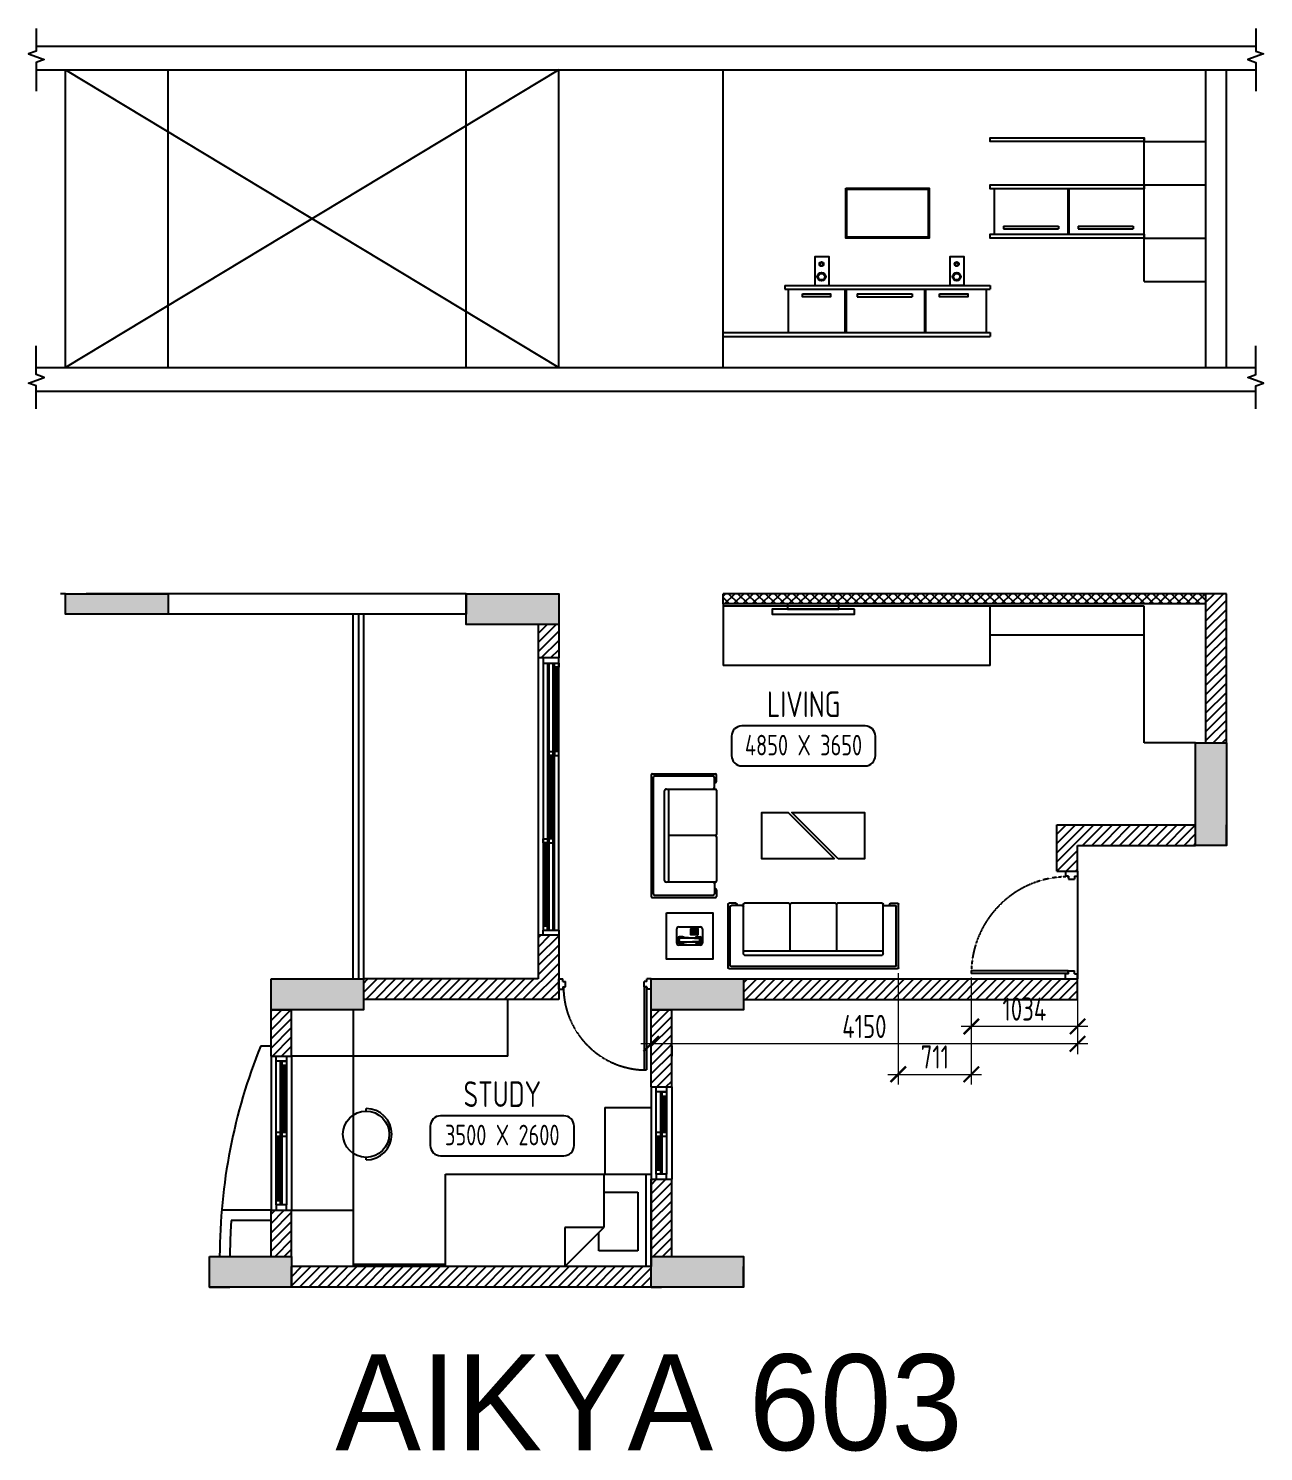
# Model space of a CAD drawing. Header units: millimetres. Extents: x -92307 to 258096, y -47434 to 112633.
# Drawn here: x 34599 to 46620, y 63169 to 77020 of the extents above; entities that cross this region are included whole.
import ezdxf
from ezdxf.enums import TextEntityAlignment as Align

# ---------------------------------------------------------------- set-up
doc = ezdxf.new("R2010")
doc.units = ezdxf.units.MM
doc.header["$LTSCALE"] = 10
doc.header["$PDMODE"] = 35
doc.header["$PDSIZE"] = 500
doc.linetypes.add('DASHED', pattern=[19.05, 12.7, -6.35])
doc.linetypes.add('HIDDEN', pattern=[9.525, 6.35, -3.175])
for name, color, linetype in [('A--BLOCKWALL-1', 9, 'Continuous'), ('A--BLOCKWALL-2', 2, 'Continuous'), ('A--BLOCKWALL-3', 3, 'Continuous'), ('A--BLOCKWALL-HATCH', 8, 'Continuous'), ('A--CONCRETE-HID', 9, 'HIDDEN'), ('A--DOWN', 34, 'Continuous'), ('A--FURNITURE-0', 253, 'Continuous'), ('A--GLAZING-0', 181, 'Continuous'), ('A--HANDRAIL-1', 9, 'Continuous'), ('A--HATCH-1', 8, 'Continuous'), ('A--SPACENUMBER', 2, 'Continuous'), ('A--SPACENUMBER-1', 8, 'Continuous'), ('A--SPACEREF', 3, 'Continuous'), ('A--Stucture', 9, 'Continuous'), ('A--TILING-1', 8, 'Continuous'), ('Typical floor Column Centre line$0$X-3rd Floor Column$0$A--COL250', 250, 'Continuous'), ('Typical floor Column Centre line$0$X-3rd Floor Column$0$A--CONCRETE-4', 4, 'Continuous')]:
    doc.layers.add(name, color=color, linetype=linetype)
doc.styles.add('ISO', font='isocp2.shx', dxfattribs={"width": 0.8})
doc.dimstyles.new('A-DIM-100', dxfattribs={"dimscale": 100, "dimtxt": 2.25, "dimasz": 1.5, "dimexe": 1, "dimexo": 0.5, "dimgap": 0, "dimtad": 0, "dimdec": 0, "dimzin": 12, "dimdsep": 46, "dimtxsty": 'ISO', "dimblk": 'ARCHTICK', "dimcen": 1, "dimdle": 1, "dimclrd": 8, "dimclre": 8, "dimclrt": 256, "dimadec": 0, "dimazin": 3, "dimtfac": 1, "dimtdec": 0, "dimtmove": 1, "dimatfit": 2, "dimfxl": 1, "dimtvp": 0.75, "dimtolj": 1, "dimtzin": 12, "dimlwd": 18, "dimlwe": 18, "dimarcsym": 0})
pattern_1 = [(45, (49659.603, 64618.19), (-44.90128, 44.90128), [])]

# ---------------------------------------------------------------- blocks, each defined once
blk = doc.blocks.new('A$C542B73FF')
at = {"layer": 'A--FURNITURE-0'}
for points in [[(-400, 50), (400, 50), (400, 100), (-400, 100)], [(-250, 0), (250, 0), (250, 50), (-250, 50)]]:
    blk.add_lwpolyline(points, close=True, dxfattribs=at)
blk = doc.blocks.new('A$C142A61D3')
at = {"linetype": 'Continuous'}
for p, q in [((-2000, -450), (-2000, 450)), ((-2000, 450), (0, 450)), ((-460, 450), (-460, -70)), ((-50, 450), (-50, -450)), ((0, 450), (0, -450)), ((-460, 275), (-130, 275)), ((-130, 275), (-130, -295)), ((-840, -450), (-460, -70)), ((-840, -70), (-840, -450)), ((-460, -70), (-840, -70)), ((-510, -295), (-510, -120)), ((-130, -295), (-510, -295)), ((0, -450), (-2000, -450))]:
    blk.add_line(p, q, dxfattribs=at)
blk = doc.blocks.new('A$C59C96D1E')
at = {"linetype": 'Continuous'}
for p, q in [((-2.74, 0), (2.74, 0)), ((-3.49, -9.09), (-3.49, -0.75)), ((-2.75, -0.99), (-2.75, -2.2)), ((-2.26, -1.48), (-2.26, -8.35)), ((-0.79, -0.49), (-2.25, -0.49)), ((-1.76, -0.98), (-1.28, -0.98)), ((-0.78, -8.35), (-0.78, -1.48)), ((-0.29, -2.2), (-0.29, -0.99)), ((3.49, -0.75), (3.49, -9.09)), ((-2.75, -8.84), (-2.75, -7.63)), ((2.74, -9.84), (-2.74, -9.84)), ((-0.79, -9.34), (-2.25, -9.34)), ((-1.76, -8.85), (-1.28, -8.85)), ((-0.29, -7.63), (-0.29, -8.84))]:
    blk.add_line(p, q, dxfattribs=at)
for points in [[(0.45, -5.87), (0.45, -5.37), (0.95, -5.37), (0.95, -5.87)], [(1.05, -5.87), (1.05, -5.37), (1.55, -5.37), (1.55, -5.87)], [(1.64, -5.87), (1.64, -5.37), (2.14, -5.37), (2.14, -5.87)], [(2.24, -5.87), (2.24, -5.37), (2.74, -5.37), (2.74, -5.87)], [(0.45, -6.47), (0.45, -5.97), (0.95, -5.97), (0.95, -6.47)], [(0.45, -7.06), (0.45, -6.56), (0.95, -6.56), (0.95, -7.06)], [(0.45, -7.66), (0.45, -7.16), (0.95, -7.16), (0.95, -7.66)], [(0.45, -8.26), (0.95, -8.26), (0.95, -7.76), (0.45, -7.76)], [(1.05, -6.47), (1.05, -5.97), (1.55, -5.97), (1.55, -6.47)], [(1.05, -7.06), (1.05, -6.56), (1.55, -6.56), (1.55, -7.06)], [(1.05, -7.66), (1.05, -7.16), (1.55, -7.16), (1.55, -7.66)], [(1.05, -8.26), (1.55, -8.26), (1.55, -7.76), (1.05, -7.76)], [(1.64, -6.47), (1.64, -5.97), (2.14, -5.97), (2.14, -6.47)], [(1.64, -7.06), (1.64, -6.56), (2.14, -6.56), (2.14, -7.06)], [(1.64, -7.66), (1.64, -7.16), (2.14, -7.16), (2.14, -7.66)], [(1.64, -8.26), (2.14, -8.26), (2.14, -7.76), (1.64, -7.76)], [(2.24, -6.47), (2.24, -5.97), (2.74, -5.97), (2.74, -6.47)], [(2.24, -7.06), (2.24, -6.56), (2.74, -6.56), (2.74, -7.06)], [(2.24, -7.66), (2.24, -7.16), (2.74, -7.16), (2.74, -7.66)], [(2.24, -8.26), (2.74, -8.26), (2.74, -7.76), (2.24, -7.76)]]:
    blk.add_lwpolyline(points, close=True)
for centre, radius, start, end in [((-2.74, -0.75), 0.75, 90, 180), ((2.74, -0.75), 0.75, 0, 90), ((-2.25, -0.99), 0.5, 90, 180), ((-2.25, -2.2), 0.5, 180, 270), ((-1.76, -1.48), 0.5, 90, 180), ((-1.28, -1.48), 0.5, 0, 90), ((-0.79, -0.99), 0.5, 0, 90), ((-0.79, -2.2), 0.5, 270, 0), ((-2.74, -9.09), 0.75, 180, 270), ((-2.25, -7.63), 0.5, 90, 180), ((-2.25, -8.84), 0.5, 180, 270), ((-1.76, -8.35), 0.5, 180, 270), ((-1.28, -8.35), 0.5, 270, 0), ((-0.79, -7.63), 0.5, 0, 90), ((-0.79, -8.84), 0.5, 270, 0), ((2.74, -9.09), 0.75, 270, 0)]:
    blk.add_arc(centre, radius, start, end, dxfattribs=at)
for centre, start, end in [((-30.22, -7.51), 358.28, 10.8919), ((27.18, -7.51), 169.1081, 181.72)]:
    blk.add_arc(centre, 27.97, start, end)
blk = doc.blocks.new('A$C6B576318')
at = {"layer": 'A--FURNITURE-0'}
for p, q in [((-975, 13), (-975, 736)), ((-888, 749), (-963, 749)), ((-950, 38), (-950, 711)), ((-813, 724), (-938, 724)), ((-875, 724), (-875, 736)), ((-800, 711), (-800, 736)), ((-800, 175), (-800, 711)), ((-788, 749), (-279, 749)), ((-267, 736), (-267, 200)), ((-254, 749), (254, 749)), ((267, 736), (267, 200)), ((279, 749), (788, 749)), ((800, 711), (800, 736)), ((800, 175), (800, 711)), ((813, 724), (938, 724)), ((875, 724), (875, 736)), ((888, 749), (963, 749)), ((950, 38), (950, 711)), ((975, 13), (975, 736)), ((-800, 200), (800, 200)), ((-963, 0), (963, 0)), ((-938, 25), (938, 25)), ((-775, 150), (775, 150))]:
    blk.add_line(p, q, dxfattribs=at)
for centre, radius, start, end in [((-963, 736), 12.5, 90, 180), ((-938, 711), 12.5, 90, 180), ((-888, 736), 12.5, 0, 90), ((-813, 711), 12.5, 0, 90), ((-788, 736), 12.5, 90, 180), ((-279, 736), 12.5, 0, 90), ((-254, 736), 12.5, 90, 180), ((254, 736), 12.5, 0, 90), ((279, 736), 12.5, 90, 180), ((788, 736), 12.5, 0, 90), ((813, 711), 12.5, 90, 180), ((888, 736), 12.5, 90, 180), ((938, 711), 12.5, 0, 90), ((963, 736), 12.5, 0, 90), ((-775, 175), 25, 180, 270), ((775, 175), 25, 270, 0), ((-963, 13), 12.5, 180, 270), ((-938, 38), 12.5, 180, 270), ((938, 38), 12.5, 270, 0), ((963, 13), 12.5, 270, 0)]:
    blk.add_arc(centre, radius, start, end, dxfattribs=at)
blk = doc.blocks.new('A$C337B3EF4')
for p, q in [((0, 225), (0, 250)), ((0, -250), (0, -225))]:
    blk.add_line(p, q)
blk.add_circle((0, 0), 225)
blk.add_arc((0, 0), 250, 270, 90)
blk = doc.blocks.new('A$C722A6C0C')
at = {"layer": 'A--DOWN'}
for p, q in [((0, -1450), (0, -50)), ((43, -1450), (43, -50)), ((57, -1450), (57, -93)), ((100, -50), (100, -1450))]:
    blk.add_line(p, q, dxfattribs=at)
for points in [[(100, -50), (0, -50), (0, 0), (100, 0)], [(100, -93), (57, -93), (57, -50), (100, -50)], [(43, -784), (0, -784), (0, -741), (43, -741)], [(100, -784), (57, -784), (57, -741), (100, -741)], [(43, -1450), (0, -1450), (0, -1407), (43, -1407)], [(100, -1450), (0, -1450), (0, -1500), (100, -1500)]]:
    blk.add_lwpolyline(points, close=True, dxfattribs=at)
at = {"layer": 'A--GLAZING-0'}
for p, q in [((72, -93), (72, -741)), ((86, -93), (86, -741)), ((14, -784), (14, -1407)), ((28, -784), (28, -1407))]:
    blk.add_line(p, q, dxfattribs=at)
blk = doc.blocks.new('A$C34D21E7E')
at = {"layer": 'A--DOWN'}
for p, q in [((-150, 2450), (-150, -150)), ((-110, 2450), (-110, -150)), ((-95, 2450), (-95, -150)), ((-55, -150), (-55, 2450)), ((-40, -150), (-40, 2450)), ((0, -150), (0, 2450))]:
    blk.add_line(p, q, dxfattribs=at)
for points in [[(-150, 2450), (0, 2450), (0, 2500), (-150, 2500)], [(-40, 2450), (0, 2450), (0, 2410), (-40, 2410)], [(-95, 1590), (-55, 1590), (-55, 1550), (-95, 1550)], [(-40, 1550), (0, 1550), (0, 1590), (-40, 1590)], [(-150, 740), (-110, 740), (-110, 700), (-150, 700)], [(-95, 700), (-55, 700), (-55, 740), (-95, 740)], [(-150, -150), (-110, -150), (-110, -110), (-150, -110)], [(-150, -150), (0, -150), (0, -200), (-150, -200)]]:
    blk.add_lwpolyline(points, close=True, dxfattribs=at)
at = {"layer": 'A--GLAZING-0'}
for p, q in [((-25, 1590), (-25, 2410)), ((-15, 1590), (-15, 2410)), ((-80, 740), (-80, 1550)), ((-70, 740), (-70, 1550)), ((-135, -110), (-135, 700)), ((-125, -110), (-125, 700))]:
    blk.add_line(p, q, dxfattribs=at)
blk = doc.blocks.new('A$C1CBF2325')
at = {"layer": 'A--DOWN'}
for p, q in [((100, 0), (0, 0)), ((0, 0), (0, -42)), ((100, 0), (100, -42)), ((25, -42), (0, -42)), ((25, -42), (25, -67)), ((75, -67), (25, -67)), ((75, -42), (75, -67)), ((75, -42), (100, -42)), ((79, -46), (79, -67)), ((79, -46), (886, -46)), ((79, -67), (886, -67)), ((886, -67), (886, -46)), ((25, -858), (0, -858)), ((0, -900), (0, -858)), ((100, -900), (0, -900)), ((75, -833), (25, -833)), ((25, -858), (25, -833)), ((75, -858), (75, -833)), ((75, -858), (100, -858)), ((100, -900), (100, -858))]:
    blk.add_line(p, q, dxfattribs=at)
at = {"layer": 'A--DOWN', "color": 8, "linetype": 'DASHED', "ltscale": 0.005}
blk.add_arc((79, -46), 807, 269.7319, 358.5291, dxfattribs=at)
blk = doc.blocks.new('A$C35654C4B')
at = {"layer": 'A--BLOCKWALL-1'}
for p, q in [((-900, 200), (0, 200)), ((-900, 0), (0, 0))]:
    blk.add_line(p, q, dxfattribs=at)
at = {"layer": 'A--DOWN'}
for p, q in [((-50, 150), (-850, 150)), ((-50, 107), (-850, 107)), ((-850, 50), (-50, 50)), ((-50, 93), (-807, 93))]:
    blk.add_line(p, q, dxfattribs=at)
for points in [[(-850, 50), (-850, 150), (-900, 150), (-900, 50)], [(-416, 107), (-416, 150), (-459, 150), (-459, 107)], [(-50, 107), (-50, 150), (-93, 150), (-93, 107)], [(-50, 50), (-50, 150), (0, 150), (0, 50)], [(-807, 50), (-807, 93), (-850, 93), (-850, 50)], [(-416, 50), (-416, 93), (-459, 93), (-459, 50)]]:
    blk.add_lwpolyline(points, close=True, dxfattribs=at)
at = {"layer": 'A--GLAZING-0'}
for p, q in [((-807, 78), (-459, 78)), ((-807, 64), (-459, 64)), ((-416, 136), (-93, 136)), ((-416, 122), (-93, 122))]:
    blk.add_line(p, q, dxfattribs=at)
blk = doc.blocks.new('SPACE')
at = {"layer": 'A--SPACENUMBER-1'}
blk.add_lwpolyline([(-600, 0), (600, 0, 0.414213562), (700, 100), (700, 288.5, 0.414213562), (600, 388.5), (-600, 388.5, 0.414213562), (-700, 288.5), (-700, 100, 0.414213562), (-600, 0, -0.052514465)], format="xyb", dxfattribs=at)
at = {"layer": 'A--SPACENUMBER', "style": 'ISO', "width": 0.8, "flags": 4}
blk.add_attdef('01', text='', height=250, dxfattribs=at).set_placement((0.455, 202.41), align=Align.MIDDLE)
at = {"layer": 'A--SPACEREF', "style": 'ISO', "width": 0.8, "flags": 4}
blk.add_attdef('S', text='', height=300, dxfattribs=at).set_placement((1.35, 474.975), align=Align.CENTER)
blk = doc.blocks.new('_ArchTick')
at = {"color": 0, "const_width": 0.15}
blk.add_lwpolyline([(-0.5, -0.5), (0.5, 0.5)], dxfattribs=at)
blk = doc.blocks.new('*D381')
at = {"color": 8, "lineweight": 18}
for p, q in [((40660, 67718), (40660, 67037)), ((44810, 67718), (44810, 67037)), ((44910, 67137), (40560, 67137))]:
    blk.add_line(p, q, dxfattribs=at)
at = {"layer": 'Defpoints', "color": 0}
for p in [(40660, 67768), (44810, 67768), (40660, 67137)]:
    blk.add_point(p, dxfattribs=at)
at = {"color": 8, "lineweight": 18, "xscale": 150, "yscale": 150, "zscale": 150, "rotation": 180}
blk.add_blockref('_ArchTick', (40660, 67137), dxfattribs=at)
at = {"color": 8, "lineweight": 18, "xscale": 150, "yscale": 150, "zscale": 150}
blk.add_blockref('_ArchTick', (44810, 67137), dxfattribs=at)
at = {"insert": (42735, 67306), "char_height": 225, "attachment_point": 5, "style": 'ISO'}
blk.add_mtext('\\A1;4150', dxfattribs=at)
blk = doc.blocks.new('*D382')
at = {"color": 8, "lineweight": 18}
for p, q in [((43776, 67767), (43776, 67206)), ((44810, 67767), (44810, 67206)), ((44910, 67306), (43676, 67306))]:
    blk.add_line(p, q, dxfattribs=at)
at = {"layer": 'Defpoints', "color": 0}
for p in [(43776, 67817), (44810, 67817), (43776, 67306)]:
    blk.add_point(p, dxfattribs=at)
at = {"color": 8, "lineweight": 18, "xscale": 150, "yscale": 150, "zscale": 150, "rotation": 180}
blk.add_blockref('_ArchTick', (43776, 67306), dxfattribs=at)
at = {"color": 8, "lineweight": 18, "xscale": 150, "yscale": 150, "zscale": 150}
blk.add_blockref('_ArchTick', (44810, 67306), dxfattribs=at)
at = {"insert": (44293, 67475), "char_height": 225, "attachment_point": 5, "style": 'ISO'}
blk.add_mtext('\\A1;1034', dxfattribs=at)
blk = doc.blocks.new('*D383')
at = {"color": 8, "lineweight": 18}
for p, q in [((43065, 67824), (43065, 66740)), ((43776, 67784), (43776, 66740)), ((42965, 66840), (43876, 66840))]:
    blk.add_line(p, q, dxfattribs=at)
at = {"layer": 'Defpoints', "color": 0}
for p in [(43065, 67874), (43776, 67834), (43776, 66840)]:
    blk.add_point(p, dxfattribs=at)
at = {"color": 8, "lineweight": 18, "xscale": 150, "yscale": 150, "zscale": 150, "rotation": 180}
blk.add_blockref('_ArchTick', (43065, 66840), dxfattribs=at)
at = {"color": 8, "lineweight": 18, "xscale": 150, "yscale": 150, "zscale": 150}
blk.add_blockref('_ArchTick', (43776, 66840), dxfattribs=at)
at = {"insert": (43421, 67009), "char_height": 225, "attachment_point": 5, "style": 'ISO'}
blk.add_mtext('\\A1;711', dxfattribs=at)
blk = doc.blocks.new('A$C64853205')
at = {"layer": 'A--FURNITURE-0'}
for p, q in [((-708, 13), (-708, 736)), ((-621, 749), (-696, 749)), ((-683, 38), (-683, 711)), ((-546, 724), (-671, 724)), ((-608, 724), (-608, 736)), ((-533, 711), (-533, 736)), ((-533, 175), (-533, 711)), ((-521, 749), (-12, 749)), ((0, 736), (0, 200)), ((13, 749), (521, 749)), ((533, 736), (533, 175)), ((546, 724), (671, 724)), ((608, 724), (608, 736)), ((621, 749), (696, 749)), ((683, 38), (683, 711)), ((708, 13), (708, 736)), ((-533, 200), (533, 200)), ((-696, 0), (696, 0)), ((-671, 25), (671, 25)), ((-508, 150), (508, 150))]:
    blk.add_line(p, q, dxfattribs=at)
for centre, radius, start, end in [((-696, 736), 12.5, 90, 180), ((-671, 711), 12.5, 90, 180), ((-621, 736), 12.5, 0, 90), ((-546, 711), 12.5, 0, 90), ((-521, 736), 12.5, 90, 180), ((-12, 736), 12.5, 0, 90), ((13, 736), 12.5, 90, 180), ((521, 736), 12.5, 0, 90), ((546, 711), 12.5, 90, 180), ((621, 736), 12.5, 90, 180), ((671, 711), 12.5, 0, 90), ((696, 736), 12.5, 0, 90), ((-508, 175), 25, 180, 270), ((508, 175), 25, 270, 0), ((-696, 13), 12.5, 180, 270), ((-671, 38), 12.5, 180, 270), ((671, 38), 12.5, 270, 0), ((696, 13), 12.5, 270, 0)]:
    blk.add_arc(centre, radius, start, end, dxfattribs=at)

msp = doc.modelspace()

# ---------------------------------------------------------------- hatches: boundary and pattern name
at = {"layer": 'A--BLOCKWALL-HATCH'}
h = msp.add_hatch(dxfattribs=at)
h.set_pattern_fill('ANSI37', color=256, scale=20, style=0)
h.set_pattern_definition([(45, (49659.603, 64618.19), (-44.90128, 44.90128), []), (135, (49659.603, 64618.19), (-44.90128, -44.90128), [])])
h.paths.add_polyline_path([(46059.6, 71518.2), (41359.6, 71518.2), (41359.6, 71418.2), (46059.6, 71418.2)])
at = {"layer": 'A--HATCH-1'}
h = msp.add_hatch(dxfattribs=at)
h.set_pattern_fill('ANSI31', color=256, scale=20, style=0)
h.set_pattern_definition(pattern_1)
h.paths.add_polyline_path([(46259.6, 71518.2), (46059.6, 71518.2), (46059.6, 70068.2), (46259.6, 70068.2)])
h = msp.add_hatch(dxfattribs=at)
h.set_pattern_fill('ANSI31', color=256, scale=20, style=0)
h.set_pattern_definition(pattern_1)
h.paths.add_polyline_path([(39759.6, 71218.2), (39559.6, 71218.2), (39559.6, 70893.2), (39759.6, 70893.2)])
h = msp.add_hatch(dxfattribs=at)
h.set_pattern_fill('ANSI31', color=256, scale=20, style=0)
h.set_pattern_definition(pattern_1)
h.paths.add_polyline_path([(45959.6, 69068.2), (45959.6, 69268.2), (44609.6, 69268.2), (44609.6, 68818.2), (44809.6, 68818.2), (44809.6, 69068.2)])
h = msp.add_hatch(dxfattribs=at)
h.set_pattern_fill('ANSI31', color=256, scale=20, style=0)
h.set_pattern_definition(pattern_1)
h.paths.add_polyline_path([(37859.6, 67768.2), (37859.6, 67568.2), (39759.6, 67568.2), (39759.6, 68193.2), (39559.6, 68193.2), (39559.6, 67768.2)])
h = msp.add_hatch(dxfattribs=at)
h.set_pattern_fill('ANSI31', color=256, scale=20, style=0)
h.set_pattern_definition([(45, (49659.603, 121718.19), (-44.90128, 44.90128), [])])
h.paths.add_polyline_path([(41559.6, 67568.2), (44809.6, 67568.2), (44809.6, 67768.2), (41559.6, 67768.2)])
h = msp.add_hatch(dxfattribs=at)
h.set_pattern_fill('ANSI31', color=256, scale=20, style=0)
h.set_pattern_definition(pattern_1)
h.paths.add_polyline_path([(37159.6, 67018.2), (37159.6, 67468.2), (36959.6, 67468.2), (36959.6, 67018.2)])
h = msp.add_hatch(dxfattribs=at)
h.set_pattern_fill('ANSI31', color=256, scale=20, style=0)
h.set_pattern_definition(pattern_1)
h.paths.add_polyline_path([(40859.6, 66718.2), (40859.6, 67468.2), (40659.6, 67468.2), (40659.6, 66718.2)])
h = msp.add_hatch(dxfattribs=at)
h.set_pattern_fill('ANSI31', color=256, scale=20, style=0)
h.set_pattern_definition(pattern_1)
h.paths.add_polyline_path([(40859.6, 65068.2), (40859.6, 65818.2), (40659.6, 65818.2), (40659.6, 65068.2)])
h = msp.add_hatch(dxfattribs=at)
h.set_pattern_fill('ANSI31', color=256, scale=20, style=0)
h.set_pattern_definition(pattern_1)
h.paths.add_polyline_path([(37159.6, 65068.2), (37159.6, 65518.2), (36959.6, 65518.2), (36959.6, 65068.2)])
h = msp.add_hatch(dxfattribs=at)
h.set_pattern_fill('ANSI31', color=256, scale=20, style=0)
h.set_pattern_definition(pattern_1)
h.paths.add_polyline_path([(40659.6, 64968.2), (37159.6, 64968.2), (37159.6, 64768.2), (40659.6, 64768.2)])
at = {"layer": 'Typical floor Column Centre line$0$X-3rd Floor Column$0$A--COL250'}
h = msp.add_hatch(color=256, dxfattribs=at)
h.dxf.hatch_style = 1
h.paths.add_polyline_path([(34959.6, 71518.2), (35959.6, 71518.2), (35959.6, 71318.2), (34959.6, 71318.2)])
h = msp.add_hatch(color=256, dxfattribs=at)
h.dxf.hatch_style = 1
h.paths.add_polyline_path([(38859.6, 71518.2), (39759.6, 71518.2), (39759.6, 71218.2), (38859.6, 71218.2)])
h = msp.add_hatch(color=256, dxfattribs=at)
h.dxf.hatch_style = 1
h.paths.add_polyline_path([(45959.6, 69068.2), (45959.6, 70068.2), (46259.6, 70068.2), (46259.6, 69068.2)])
h = msp.add_hatch(color=256, dxfattribs=at)
h.dxf.hatch_style = 1
h.paths.add_polyline_path([(36959.6, 67768.2), (37859.6, 67768.2), (37859.6, 67468.2), (36959.6, 67468.2)])
h = msp.add_hatch(color=256, dxfattribs=at)
h.dxf.hatch_style = 1
h.paths.add_polyline_path([(40659.6, 67768.2), (41559.6, 67768.2), (41559.6, 67468.2), (40659.6, 67468.2)])
h = msp.add_hatch(color=256, dxfattribs=at)
h.dxf.hatch_style = 1
h.paths.add_polyline_path([(36359.6, 65068.2), (37159.6, 65068.2), (37159.6, 64768.2), (36359.6, 64768.2)])
h = msp.add_hatch(color=256, dxfattribs=at)
h.dxf.hatch_style = 1
h.paths.add_polyline_path([(40659.6, 65068.2), (41559.6, 65068.2), (41559.6, 64768.2), (40659.6, 64768.2)])

# ---------------------------------------------------------------- linework, layer by layer
for p, q in [((34674.5, 76846.1), (46544.7, 76846.1)), ((34674.5, 76617.5), (46544.7, 76617.5)), ((34959.6, 73721.5), (34959.6, 76617.5)), ((34959.6, 76617.5), (39759.6, 73721.5)), ((39759.6, 76617.5), (34959.6, 73721.5)), ((35959.6, 73721.5), (35959.6, 76617.5)), ((38859.6, 73721.5), (38859.6, 76617.5)), ((39759.6, 73721.5), (39759.6, 76617.5)), ((41359.6, 73721.5), (41359.6, 76617.5)), ((46059.6, 73721.5), (46059.6, 76617.5)), ((46259.6, 73721.5), (46259.6, 76617.5)), ((45459.6, 74557.5), (45459.6, 75956.5)), ((45459.6, 75918.5), (46059.6, 75918.5)), ((45459.6, 75496.5), (46059.6, 75496.5)), ((43997.6, 75458.5), (43997.6, 75017.5)), ((44714.6, 75458.5), (44714.6, 75017.5)), ((44724.6, 75458.5), (44724.6, 75017.5)), ((44089.8, 75096.1), (44623.6, 75096.1)), ((44089.8, 75096.1), (44089.8, 75068.1)), ((44623.6, 75096.1), (44623.6, 75068.1)), ((44816.8, 75096.1), (45350.6, 75096.1)), ((44816.8, 75096.1), (44816.8, 75068.1)), ((45350.6, 75096.1), (45350.6, 75068.1)), ((44089.8, 75068.1), (44623.6, 75068.1)), ((44816.8, 75068.1), (45350.6, 75068.1)), ((45459.6, 74979.5), (46059.6, 74979.5)), ((45459.6, 74557.5), (46059.6, 74557.5)), ((41959.6, 74519.5), (43959.6, 74519.5)), ((41959.6, 74519.5), (41959.6, 74481.5)), ((41959.6, 74481.5), (43959.6, 74481.5)), ((41997.6, 74059.5), (41997.6, 74481.5)), ((42549.6, 74059.5), (42549.6, 74481.5)), ((42559.6, 74059.5), (42559.6, 74481.5)), ((42665.2, 74436.8), (43199.1, 74436.8)), ((42665.2, 74436.8), (42665.2, 74408.8)), ((42665.2, 74408.8), (43199.1, 74408.8)), ((43199.1, 74436.8), (43199.1, 74408.8)), ((43321.6, 74481.5), (43321.6, 74059.5)), ((43331.6, 74481.5), (43331.6, 74059.5)), ((43921.6, 74481.5), (43921.6, 74059.5)), ((43959.6, 74519.5), (43959.6, 74481.5)), ((41359.6, 74059.5), (43959.6, 74059.5)), ((41359.6, 74021.5), (43959.6, 74021.5)), ((43959.6, 74059.5), (43959.6, 74021.5)), ((34674.5, 73721.5), (46544.7, 73721.5)), ((34674.5, 73490.3), (46544.7, 73490.3)), ((41359.6, 71418.2), (41359.6, 70818.2)), ((43959.6, 70818.2), (43959.6, 71398.2)), ((45459.6, 70068.2), (45459.6, 71398.2)), ((45459.6, 71113.4), (43959.6, 71113.4)), ((43959.6, 70818.2), (41359.6, 70818.2)), ((45959.6, 70068.2), (45459.6, 70068.2)), ((37759.6, 67468.2), (37759.6, 64968.2)), ((39264.4, 67018.2), (39264.4, 67568.2)), ((39264.4, 67018.2), (37159.6, 67018.2)), ((37159.6, 65518.2), (37759.6, 65518.2)), ((38659.6, 64988.2), (37759.6, 64988.2))]:
    msp.add_line(p, q)
at = {"linetype": 'Continuous'}
for points in [[(34674.5, 77019.9), (34674.5, 76799.1), (34598.7, 76771.5), (34750.4, 76716.3), (34674.5, 76688.7), (34674.5, 76408.1)], [(46544.7, 77019.9), (46544.7, 76799.1), (46620.5, 76771.5), (46468.8, 76716.3), (46544.7, 76688.7), (46544.7, 76408.1)], [(34674.5, 73319.1), (34674.5, 73539.9), (34598.7, 73567.5), (34750.4, 73622.7), (34674.5, 73650.3), (34674.5, 73931)], [(46544.7, 73319.1), (46544.7, 73539.9), (46620.5, 73567.5), (46468.8, 73622.7), (46544.7, 73650.3), (46544.7, 73931)]]:
    msp.add_lwpolyline(points, dxfattribs=at)
for points in [[(45459.6, 75918.5), (43959.6, 75918.5), (43959.6, 75956.5), (45459.6, 75956.5)], [(45459.6, 75458.5), (43959.6, 75458.5), (43959.6, 75496.5), (45459.6, 75496.5)], [(42553.6, 75465.3), (43365.6, 75465.3), (43365.6, 74979.2), (42553.6, 74979.2)], [(42563.6, 75455.3), (43355.6, 75455.3), (43355.6, 74989.2), (42563.6, 74989.2)], [(45459.6, 74979.5), (43959.6, 74979.5), (43959.6, 75017.5), (45459.6, 75017.5)], [(42251.9, 74519.5), (42391, 74519.5), (42391, 74797.6), (42251.9, 74797.6)], [(43567.8, 74519.9), (43706.9, 74519.9), (43706.9, 74798.1), (43567.8, 74798.1)], [(42131.5, 74436.8), (42406.6, 74436.8), (42406.6, 74408.8), (42131.5, 74408.8)], [(43465.5, 74436.8), (43740.6, 74436.8), (43740.6, 74408.8), (43465.5, 74408.8)]]:
    msp.add_lwpolyline(points, close=True)
for centre, radius in [((42317.9, 74725.9), 20.9), ((42317.9, 74725.9), 14.9), ((43633.8, 74725.9), 20.9), ((43633.8, 74725.9), 14.9), ((42317.9, 74603.7), 40.7), ((42317.9, 74603.7), 31.7), ((43633.8, 74603.7), 40.7), ((43633.8, 74603.7), 31.7)]:
    msp.add_circle(centre, radius)
at = {"layer": 'A--BLOCKWALL-1'}
for p, q in [((36959.6, 67018.2), (36959.6, 65518.2)), ((37159.6, 67018.2), (37159.6, 65518.2))]:
    msp.add_line(p, q, dxfattribs=at)
at = {"layer": 'A--BLOCKWALL-2'}
for p, q in [((36009.6, 71518.2), (35159.6, 71518.2)), ((41359.6, 71418.2), (41359.6, 71518.2)), ((41909.6, 71518.2), (41359.6, 71518.2)), ((46059.6, 71518.2), (41909.6, 71518.2)), ((46259.6, 71518.2), (41909.6, 71518.2)), ((46059.6, 71418.2), (46059.6, 71518.2)), ((46259.6, 71418.2), (46259.6, 71518.2)), ((46259.6, 71418.2), (46259.6, 71518.2)), ((46059.6, 71418.2), (41359.6, 71418.2)), ((46059.6, 71418.2), (41359.6, 71418.2)), ((45459.6, 71398.2), (41359.6, 71398.2)), ((41559.6, 67468.2), (41459.6, 67468.2)), ((36859.6, 67118.2), (36959.6, 67118.2)), ((40859.6, 67118.2), (40859.6, 67018.2)), ((36959.6, 65518.2), (36479.1, 65518.2)), ((40659.6, 64768.2), (40759.6, 64768.2))]:
    msp.add_line(p, q, dxfattribs=at)
msp.add_arc((41991.6, 65052.6), 5532.1, 158.0753, 179.83825, dxfattribs=at)
at = {"layer": 'A--BLOCKWALL-3'}
for p, q in [((35959.6, 71518.2), (35959.6, 71318.2)), ((36409.6, 71518.2), (35959.6, 71518.2)), ((38859.6, 71518.2), (36409.6, 71518.2)), ((38859.6, 71518.2), (38859.6, 71318.2)), ((46059.6, 70068.2), (46059.6, 71518.2)), ((46259.6, 70068.2), (46259.6, 71518.2)), ((38859.6, 71318.2), (35959.6, 71318.2)), ((39559.6, 71218.2), (39559.6, 70893.2)), ((39759.6, 71218.2), (39559.6, 71218.2)), ((39759.6, 71218.2), (39759.6, 70893.2)), ((39759.6, 70893.2), (39559.6, 70893.2)), ((46059.6, 70068.2), (46259.6, 70068.2)), ((44609.6, 68818.2), (44609.6, 69268.2)), ((44609.6, 69268.2), (45959.6, 69268.2)), ((45959.6, 69068.2), (45959.6, 69268.2)), ((46259.6, 69068.2), (46259.6, 69268.2)), ((44809.6, 68818.2), (44809.6, 69068.2)), ((44809.6, 69068.2), (45959.6, 69068.2)), ((44609.6, 68818.2), (44809.6, 68818.2)), ((39559.6, 68193.2), (39559.6, 67768.2)), ((39759.6, 68193.2), (39559.6, 68193.2)), ((39759.6, 68193.2), (39759.6, 67568.2)), ((39559.6, 67768.2), (37859.6, 67768.2)), ((37859.6, 67768.2), (37859.6, 67568.2)), ((41559.6, 67768.2), (41559.6, 67568.2)), ((41559.6, 67768.2), (44809.6, 67768.2)), ((44809.6, 67568.2), (44809.6, 67768.2)), ((36959.6, 67468.2), (37159.6, 67468.2)), ((36959.6, 67018.2), (36959.6, 67468.2)), ((37159.6, 67018.2), (37159.6, 67468.2)), ((39759.6, 67568.2), (37859.6, 67568.2)), ((40659.6, 67468.2), (40859.6, 67468.2)), ((40659.6, 66718.2), (40659.6, 67468.2)), ((40859.6, 66718.2), (40859.6, 67468.2)), ((41559.6, 67568.2), (44809.6, 67568.2)), ((36959.6, 67018.2), (37159.6, 67018.2)), ((40659.6, 66718.2), (40859.6, 66718.2)), ((40659.6, 65818.2), (40859.6, 65818.2)), ((40659.6, 65068.2), (40659.6, 65818.2)), ((40859.6, 65068.2), (40859.6, 65818.2)), ((36959.6, 65518.2), (37159.6, 65518.2)), ((36959.6, 65068.2), (36959.6, 65518.2)), ((37159.6, 65068.2), (37159.6, 65518.2)), ((36959.6, 65068.2), (37159.6, 65068.2)), ((37159.6, 64768.2), (37159.6, 64968.2)), ((40659.6, 64968.2), (37159.6, 64968.2)), ((40659.6, 65068.2), (40859.6, 65068.2)), ((40659.6, 64768.2), (40659.6, 64968.2)), ((41559.6, 64768.2), (41559.6, 64968.2)), ((36359.6, 64768.2), (36559.6, 64768.2)), ((40659.6, 64768.2), (37159.6, 64768.2))]:
    msp.add_line(p, q, dxfattribs=at)
at = {"layer": 'A--CONCRETE-HID', "ltscale": 0.01}
msp.add_line((36959.6, 65418.2), (36571.8, 65418.2), dxfattribs=at)
msp.add_arc((41991.6, 65052.6), 5432.1, 176.14069, 179.83528, dxfattribs=at)
at = {"layer": 'A--FURNITURE-0'}
for p, q in [((37759.6, 67018.2), (37759.6, 64968.2)), ((40209.6, 66518.2), (40209.6, 65868.2)), ((40209.6, 66518.2), (40659.6, 66518.2))]:
    msp.add_line(p, q, dxfattribs=at)
at = {"layer": 'A--FURNITURE-0', "elevation": 0}
for points in [[(42444.9, 68938.5), (41737.6, 68938.5), (41737.6, 69388.5), (41994.9, 69388.5)], [(42480.3, 68938.5), (42030.3, 69388.5), (42737.6, 69388.5), (42737.6, 68938.5)], [(40808.9, 68411.4), (41258.9, 68411.4), (41258.9, 67961.4), (40808.9, 67961.4)]]:
    msp.add_lwpolyline(points, close=True, dxfattribs=at)
at = {"layer": 'A--HANDRAIL-1', "color": 1}
for p, q in [((37809.6, 71318.2), (37809.6, 67768.2)), ((37859.6, 71318.2), (37859.6, 67768.2))]:
    msp.add_line(p, q, dxfattribs=at)
at = {"layer": 'A--Stucture', "linetype": 'Continuous', "ltscale": 0.5}
for p, q in [((34959.6, 71518.2), (34909.6, 71518.2)), ((37759.6, 67768.2), (37759.6, 71318.2))]:
    msp.add_line(p, q, dxfattribs=at)
at = {"layer": 'A--TILING-1'}
for p, q in [((39559.6, 70893.2), (39559.6, 68193.2)), ((44809.6, 68818.2), (44809.6, 67768.2))]:
    msp.add_line(p, q, dxfattribs=at)
at = {"layer": 'Typical floor Column Centre line$0$X-3rd Floor Column$0$A--CONCRETE-4'}
for points in [[(34959.6, 71518.2), (35959.6, 71518.2), (35959.6, 71318.2), (34959.6, 71318.2)], [(38859.6, 71518.2), (39759.6, 71518.2), (39759.6, 71218.2), (38859.6, 71218.2)], [(45959.6, 69068.2), (45959.6, 70068.2), (46259.6, 70068.2), (46259.6, 69068.2)], [(36959.6, 67768.2), (37859.6, 67768.2), (37859.6, 67468.2), (36959.6, 67468.2)], [(40659.6, 67768.2), (41559.6, 67768.2), (41559.6, 67468.2), (40659.6, 67468.2)], [(36359.6, 65068.2), (37159.6, 65068.2), (37159.6, 64768.2), (36359.6, 64768.2)], [(40659.6, 65068.2), (41559.6, 65068.2), (41559.6, 64768.2), (40659.6, 64768.2)]]:
    msp.add_lwpolyline(points, close=True, dxfattribs=at)

# ---------------------------------------------------------------- block references
at = {"layer": 'A--DOWN'}
for name, p in [('A$C34D21E7E', (39759.6, 68393.2)), ('A$C722A6C0C', (37009.6, 67018.2))]:
    msp.add_blockref(name, p, dxfattribs=at)
at = {"layer": 'A--DOWN', "xscale": 1.166666666664241, "yscale": 1.166666666671517, "zscale": 1.166666666666667, "rotation": 180}
msp.add_blockref('A$C1CBF2325', (44809.6, 67768.2), dxfattribs=at)
at = {"layer": 'A--DOWN', "extrusion": (0, 0, -1), "xscale": -1, "zscale": -1, "rotation": 90}
msp.add_blockref('A$C1CBF2325', (-40659.6, 67768.2), dxfattribs=at)
at = {"layer": 'A--DOWN', "xscale": -1, "rotation": 90}
msp.add_blockref('A$C35654C4B', (40859.6, 65818.2), dxfattribs=at)
at = {"layer": 'A--FURNITURE-0', "rotation": 180}
msp.add_blockref('A$C542B73FF', (42237.6, 71418.2), dxfattribs=at)
at = {"layer": 'A--FURNITURE-0', "extrusion": (0, 0, -1), "xscale": -0.8499999999989631, "yscale": 0.8500000000058208, "zscale": -0.85, "rotation": 90.0005331396597}
msp.add_blockref('A$C64853205', (-40659.6, 69163.5), dxfattribs=at)
at = {"layer": 'A--FURNITURE-0', "extrusion": (0, 0, -1), "xscale": 0.8499999999985448, "yscale": 0.8500000000058208, "zscale": -0.85}
msp.add_blockref('A$C6B576318', (-42237.6, 67868.2), dxfattribs=at)
at = {"layer": 'A--FURNITURE-0', "xscale": 25.41683611206827, "yscale": 25.41683611206827, "zscale": 25.4168361120719, "rotation": 90}
msp.add_blockref('A$C59C96D1E', (40908.9, 68186.4), dxfattribs=at)
at = {"layer": 'A--FURNITURE-0'}
for name, p in [('A$C337B3EF4', (37884.6, 66256.4)), ('A$C142A61D3', (40659.6, 65418.2))]:
    msp.add_blockref(name, p, dxfattribs=at)
at = {"layer": 'A--SPACEREF'}
ref = msp.add_blockref('SPACE', (42142.4, 69842.3), dxfattribs=at)
ref.add_attrib('01', '4850 X 3650', dxfattribs={"layer": 'A--SPACENUMBER', "height": 200, "style": 'ISO', "width": 0.8, "flags": 4}).set_placement((42143.1, 70044.7), align=Align.MIDDLE)
ref.add_attrib('S', 'LIVING', dxfattribs={"height": 250, "style": 'ISO', "width": 0.8, "flags": 4}).set_placement((42144, 70317.3), align=Align.CENTER)
ref = msp.add_blockref('SPACE', (39209.9, 66047.4), dxfattribs=at)
ref.add_attrib('01', '3500 X 2600', dxfattribs={"layer": 'A--SPACENUMBER', "height": 200, "style": 'ISO', "width": 0.8, "flags": 4}).set_placement((39210.6, 66249.8), align=Align.MIDDLE)
ref.add_attrib('S', 'STUDY', dxfattribs={"height": 250, "style": 'ISO', "width": 0.8, "flags": 4}).set_placement((39211.5, 66522.4), align=Align.CENTER)

# ---------------------------------------------------------------- texts
msp.add_text('AIKYA 603', height=933.32, dxfattribs=at).set_placement((37586.1, 63181.8))

# ---------------------------------------------------------------- dimensions: what is measured, and where the dimension line sits
for base, p1, p2, picture, middle in [((43775.9454, 66839.8244), (43065.4098, 67874.4261), (43775.9454, 67834.2295), '*D383', (43420.6776, 67008.5744)), ((40659.6, 67137.5), (44809.6, 67768.2), (40659.6, 67768.2), '*D381', (42734.6, 67306.2)), ((43775.9, 67305.8), (44809.6, 67817.2), (43775.9, 67817.2), '*D382', (44292.8, 67474.5))]:
    dim = msp.add_linear_dim(base=base, p1=p1, p2=p2, dimstyle='A-DIM-100', override={"dimfxl": 0.18})
    dim.commit()
    dim.dimension.update_dxf_attribs({"geometry": picture, "text_midpoint": middle})

doc.saveas('drawing.dxf')
